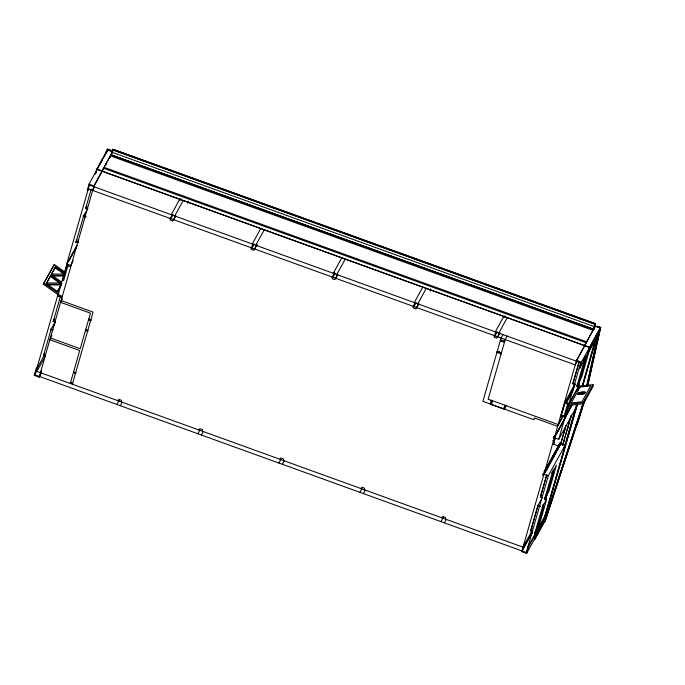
<?xml version="1.0" encoding="UTF-8"?>
<svg xmlns="http://www.w3.org/2000/svg" width="685" height="685" viewBox="0 0 685 685"><rect width="100%" height="100%" fill="white"/><g stroke="black" fill="none" stroke-linecap="round" stroke-linejoin="round"><path stroke-width="1.03" d="M106.8 152.233L107.494 149.124L111.064 150.417L107.605 149.321L105.755 152.918L107.494 149.124M187.776 203.368L188.229 201.313M430.12 291.065L430.565 288.924M594.768 343.836L595.719 339.666M582.498 386.237L596.584 336.498M596.678 336.532L595.976 339.212M586.634 386.109L598.827 331.18L600.505 327.524L597.166 326.163L600.736 327.447L587.85 385.492M544.155 521.987L545.097 520.883L577.181 423.587L576.239 424.691L544.327 522.047L582.849 403.987M586.805 386.177L599.007 331.24L600.736 327.447M577.249 424.041L576.273 425.179L582.164 407.917L583.457 402.121M587.285 385.629L588.201 381.502M588.663 379.447L589.579 375.32M590.033 373.265L590.949 369.138M592.319 362.956L591.403 367.083L592.414 362.999M592.782 360.901L593.698 356.782M594.152 354.719L595.068 350.6M595.522 348.537L596.438 344.418L595.625 348.571M596.9 342.354L597.817 338.236M598.27 336.172L599.187 332.054M587.387 385.664L588.295 381.536M588.757 379.481L589.674 375.354M590.128 373.299L591.044 369.172M592.876 360.935L593.792 356.817M594.246 354.753L595.162 350.634M596.995 342.389L597.911 338.27M598.365 336.207L599.281 332.088M599.743 330.024L600.197 327.961L589.502 347.415L587.833 353.246L589.725 347.329L600.394 327.909L594.597 325.82M587.61 385.569L600.274 328.56M584.356 401.23L545.303 520.908L544.327 522.047M584.81 400.186L577.464 424.058L576.453 425.248M41.203 373.436L39.139 377.187L34.25 375.414L36.048 369.147L38.103 365.396M98.332 167.268L89.059 184.145L87.26 190.413L87.791 190.601L88.819 188.726M58.619 294.113L57.591 295.971L34.986 374.858L526.303 552.478L527.33 550.603M71.129 265.549L66.762 263.965L89.367 185.087L580.674 362.707L558.72 439.333L554.268 437.724L572.352 404.544M63.397 277.279L66.582 266.148M67.883 265.78L63.662 280.507L62.352 280.037L63.38 278.161M60.366 296.656L53.165 321.787L53.721 320.34M91.054 189.574L85.591 208.651L86.147 207.204M95.386 174.127L96.816 169.144L107.494 149.724L112.648 151.59M43.994 354.299L43.438 355.746L51.486 328.158L51.229 329.057L53.147 329.759M95.831 173.245L96.945 169.358L107.648 149.895M61.41 297.35L61.77 296.074L58.131 294.755L43.292 284.155L54.329 264.487L65.049 272.142M39.139 377.187L93.948 185.909L112.1 152.669M54.269 325.461L55.134 322.438M99.599 170.231L587.062 346.473M106.92 151.719L107.494 149.724M101.928 171.156L112.143 152.515M110.028 157.387L110.516 155.855M110.953 154.973L113.076 149.253L595.65 323.714L594.537 327.627M112.237 152.181L113.076 149.253M112.417 152.164L113.188 149.458L595.436 323.8L594.4 327.413M70.29 383.472L79.725 350.532L49.868 339.743L50.878 337.893M71.574 383.078L72.31 383.343M74.502 372.863L75.239 373.128M86.73 330.196L87.466 330.461M75.692 372.657L87.534 331.334M87.783 330.572L90.66 320.443M90.848 319.767L93.049 312.103L61.093 300.552L62.112 298.711M72.559 384.294C74.023 382.487 66.856 382.247 72.747 383.617M87.903 330.727C82.012 329.357 89.178 329.596 87.714 331.403L85.445 330.581M90.831 320.511L88.562 319.69L90.831 320.511L91.028 319.835L88.759 319.013M498.235 351.773L500.581 352.621M501.334 340.95L503.68 341.798M492.395 400.571L491.265 404.424L503.835 408.962L504.913 405.212M562.351 443.863L560.809 443.306L543.547 475.142L542.845 474.885M536.398 535.601L526.611 553.42L521.722 551.648L576.53 360.378L593.535 329.442L595.325 324.39L112.742 149.921M560.604 416.968L565.159 402.052L569.175 403.499L565.219 417.328L561.203 415.872L560.339 416.874M561.203 415.872L565.159 402.052M558.412 446.003L553.48 444.214L555.235 438.075M561.991 416.155L562.205 415.41L562.813 415.624M562.599 416.377L562.899 415.324L564.209 415.804M532.382 531.517L530.635 530.892L537.871 505.65L542.366 497.473M542.118 497.567L540.371 496.933L546.733 474.722M575.409 384.739L572.788 383.797L579.15 361.586M530.943 530.344L538.17 505.102L539.917 505.735M540.962 495.375L546.741 475.185M573.088 383.249L579.167 362.048M529.428 537.888L532.476 532.339M530.336 535.61L531.414 531.86L523.006 547.144L36.065 371.099M531.372 534.094L531.8 532.587M564.705 418.449L568.576 404.595L579.279 385.124L578.243 389.106M526.303 552.478L548.257 475.852L564.945 445.498L562.984 444.462M574.441 385.552L575.006 383.574L564.56 403.14M526.611 553.42L528.4 547.152L545.414 516.216L544.883 516.028M580.64 365.413L579.099 368.222L579.621 368.41L581.419 362.151L589.665 347.149M544.284 472.119L560.03 443.015L559.748 443.991L560.621 444.308L565.262 428.116M543.839 506.164L535.79 533.743L534.745 533.367L542.794 505.778L543.839 506.164L536.09 533.204M544.472 499.416L552.521 471.828L553.574 472.205L545.525 499.793L544.472 499.416L545.037 497.969M584.947 358.692L585.992 359.068L577.943 386.648L576.898 386.272L585.512 356.311M535.302 531.92L534.745 533.367M542.537 506.686L543.342 504.22M552.264 472.727L552.521 471.828M560.553 444.205L565.904 425.496M576.898 386.272L577.455 384.824M584.69 359.591L585.23 357.031M593.45 329.142L595.436 323.8M542.76 506.523L543.342 504.511M552.487 472.573L553.36 469.542M584.913 359.428L585.778 356.405L584.476 358.769M545.525 499.793L553.574 472.205M577.943 386.648L585.992 359.068M595.197 326.197L584.519 345.617L589.725 347.329M546.93 514.512L536.261 533.923L534.548 539.908L545.217 520.489L546.758 514.444L536.081 533.863L534.411 539.694L544.626 521.114M577.643 390.433L579.279 385.124M535.002 532.468L539.497 524.29L546.733 499.048L542.237 507.234M562.565 445.396L571.281 415.127M562.633 445.421L571.316 415.41M562.959 444.83L563.841 441.765M567.36 429.478L567.942 427.431M563.798 449.232L576.582 404.886M544.096 518.785L576.967 404.056M582.096 386.169L595.376 339.597M543.625 521.413L577.498 403.696M543.616 522.484L577.652 403.474M582.601 386.272L597.14 335.684M544.986 520.257L546.758 514.444M599.623 329.939L600.18 328.004L594.537 325.949M600.111 328.911L598.51 333.826M545.08 520.292L582.986 404.107M583.081 404.141L580.966 411.171M544.926 516.139L548.317 505.932M112.922 149.981L111.201 154.793L593.63 329.202M99.368 165.393L102.459 159.768M103.486 157.892L107.742 149.929M112.956 149.887L113.188 149.458M93.734 186.662L103.007 169.786M105.584 165.102L106.62 163.227M109.711 157.601L110.739 155.726M92.655 190.421L94.633 186.825M43.292 284.155L54.329 264.487M86.841 205.928L85.848 207.752L87.594 208.377M46.178 283.607L50.724 275.635L61.941 283.65M51.572 273.794L55.613 266.739L65.075 273.495M55.613 266.739L46.357 283.581L57.574 291.596L61.093 285.208M87.843 208.283L83.347 216.469L85.094 217.094M77.114 239.887L76.112 241.702L78.732 242.653M66.762 263.965L76.985 245.367M77.165 245.435L66.942 264.033L57.771 296.031L58.79 294.173M69.151 260.617L70.178 258.742M71.214 256.866L72.242 254.991M73.269 253.116L74.305 251.241M75.333 249.366L76.369 247.49M73.132 260.694L70.212 266.628L66.573 265.309M57.36 291.57L58.396 289.704M59.938 286.895L60.965 285.02M57.549 291.348L61.059 284.96L47.753 284.9M62.104 299.593L60.58 302.359L90.437 313.148L80.239 348.733L50.382 337.936L51.906 335.171M54.423 319.073L53.421 320.888L55.168 321.522M54.92 322.335L50.93 329.605L52.676 330.238M44.696 353.023L43.694 354.847L45.441 355.472M44.816 354.342L36.57 369.343L36.048 369.147M34.25 375.414L35.278 373.539M36.536 372.041L45.296 356.106M40.432 372.674L41.417 370.876M39.353 376.433L41.417 372.683M73.458 372.486L75.727 373.308L75.872 372.717L73.603 371.904M75.504 373.334L72.627 383.463M171.25 214.688L179.658 199.403M179.838 200.448L180.866 198.573M172.149 214.85L170.18 218.446L170.18 220.108L172.8 221.05L175.643 216.109M170.676 219.209L173.151 214.713M174.744 215.955L183.152 200.662M173.296 220.15L175.771 215.655M116.878 404.458L119.344 399.963M120.363 405.717L122.341 402.121M252.268 243.98L260.668 228.687M253.167 244.134L251.19 247.73L251.19 249.391L253.81 250.342L257.149 244.502M251.686 248.492L254.161 243.997M255.753 245.239L264.162 229.954M254.306 249.443L256.781 244.947M197.888 433.742L199.866 430.146M201.381 435.009L203.359 431.413M333.278 273.264L341.678 257.98M334.674 272.527L332.199 277.023L332.208 278.684L334.828 279.626L337.671 274.685M332.696 277.785L335.171 273.289M336.772 274.531L345.171 259.238M335.316 278.726L337.791 274.231M278.898 463.034L280.876 459.438M282.391 464.293L284.369 460.697M414.288 302.556L422.688 287.272M415.187 302.71L413.209 306.306L413.218 307.967L415.838 308.918L418.681 303.977M413.714 307.068L416.18 302.573M417.781 303.815L426.181 288.531M416.334 308.019L418.8 303.524M359.908 492.327L361.885 488.722M363.401 493.585L365.379 489.989M495.298 331.84L503.706 316.556M503.886 317.6L504.913 315.734M496.197 332.002L494.228 335.599L494.228 337.26L496.848 338.202L499.69 333.261M494.724 336.361L497.199 331.865M498.791 333.107L507.2 317.814M497.344 337.303L499.81 332.807M503.013 334.46L501.035 338.065L482.908 401.316L490.237 403.97M500.247 340.556L504.562 342.226M507.2 335.975L505.222 339.572L488.131 399.227L491.273 400.365M440.917 521.61L443.392 517.115M444.411 522.869L446.389 519.273M595.65 323.714L595.368 324.236L112.785 149.767M593.989 328.68L595.034 326.711M576.308 361.132L584.716 345.848M577.215 361.286L575.237 364.891L88.288 188.837M583.218 360.721L584.254 358.846M593.527 341.978L594.554 340.102M587.833 353.246L597.491 335.676M579.621 368.41L598.176 334.819M584.887 359.223L588.886 351.953L581.651 377.195L577.155 385.372M572.788 383.797L573.79 381.973M574.535 386.708L565.947 402.335L565.733 403.088L566.341 403.302M573.131 390.604L566.563 402.557L566.255 403.611L567.565 404.082M568.036 405.991L579.373 385.15M562.608 416.42L558.147 424.537L505.941 405.666M563.079 416.42L557.624 426.344L534.394 417.944L533.88 419.742L504.905 409.27M565.236 413.928L570.04 405.349M571.838 404.921L565.433 416.574L564.123 416.103L567.651 403.782L568.961 404.253M564.62 418.415L572.292 404.458M578.679 392.796L577.84 394.449L584.545 393.652C588.543 390.304 577.601 391.649 577.84 394.449L584.545 393.652M565.604 417.105L554.268 437.724L565.69 417.131M578.482 394.038L579.022 393.053L584.716 392.462M579.048 393.13C575.468 396.255 594.143 390.981 577.986 394.175M553.48 444.214L554.507 442.347M575.486 408.688L558.72 439.333M584.177 393.447L584.699 392.385L584.211 393.515M544.053 472.076L560.03 443.015M544.138 472.111L560.116 443.049M583.175 402.48L569.012 404.159L569.389 405.374L583.551 403.696L583.175 402.48L592.979 384.653L578.816 386.331L579.193 387.539M543.89 474.268L560.895 443.332M545.157 472.436L556.494 451.809M557.53 449.934L560.621 444.308M583.551 403.696L593.356 385.86L592.979 384.653M563.079 444.12L562.83 444.736M551.964 473.275L556.46 465.098L549.233 490.332L544.738 498.509M540.371 496.933L541.373 495.118M530.635 530.892L532.142 528.161M521.936 550.903L532.759 531.209M531.466 533.855L531.911 533.033M521.722 551.648L532.545 531.962M544.977 516.045L527.878 546.964L528.4 547.152M544.738 516.558L545.568 515.043M539.489 529.985L540.525 528.109M541.552 526.234L542.58 524.359M117.948 400.699L118.813 399.355L121.433 400.305L121.442 401.967M198.958 429.992L199.832 428.647L202.452 429.589L202.452 431.25M279.977 459.275L280.841 457.931L283.462 458.881L283.47 460.543M360.986 488.568L361.851 487.223L364.471 488.165L364.48 489.826M441.996 517.851L442.861 516.507L445.481 517.458L445.49 519.119M51.623 275.995L52.154 275.327L64.433 275.387M46.726 284.892L47.265 284.224L61.59 284.292M58.131 294.755L58.859 293.839L44.02 283.239M577.395 423.613L576.239 424.691M584.742 392.539L579.022 393.053M580.092 393.344L581.985 393.121M51.606 274.043L64.912 274.103M52.642 276.004L63.902 276.055M46.708 282.939L61.042 283.008M107.622 149.938L112.605 151.745M111.758 152.173L594.357 326.642M110.568 154.664L594.015 329.451M110.525 154.819L593.972 329.596M110.456 155.889L593.039 330.35M104.137 167.38L586.72 341.849M103.632 168.287L586.214 342.757M96.816 169.144L101.971 171.01M96.945 169.358L589.502 347.415M584.647 359.231L585.692 359.608M89.059 184.145L93.948 185.909M576.53 360.378L581.419 362.151M500.452 339.751L504.819 341.327M496.839 352.373L501.197 353.948M577.198 385.724L578.243 386.109M86.267 216.871L83.647 215.921L83.904 215.022L75.855 242.601L76.412 241.154L78.159 241.788M492.164 401.376L491.582 403.388M504.734 405.914L504.151 407.935M554.636 436.782L553.763 436.465L553.48 437.441M553.822 436.576L554.525 436.825M553.386 437.801L555.509 438.648M553.326 438.126L555.338 438.854M552.641 440.746L554.653 441.474M560.672 443.752L562.856 444.539M552.221 472.376L553.274 472.753M57.591 295.971L61.958 297.547M543.102 473.986L542.743 474.928L543.607 475.244M543.804 474.243L548.257 475.852M542.494 506.326L543.539 506.703M537.871 505.65L540.491 506.6M544.746 516.284L545.269 516.473M537.759 523.657L539.497 524.29M55.083 267.407L64.536 274.163M54.886 267.655L59.201 270.738M60.931 271.971L64.381 274.437M51.247 274.676L61.607 282.083M50.193 276.303L59.646 283.059M491.291 400.288L490.22 404.039L504.888 409.347L505.958 405.589L491.291 400.288M497.147 351.379L501.506 352.955L497.147 351.379M580.041 387.034L571.239 403.045L581.95 401.778L590.753 385.766L580.041 387.034M576.736 404.621L576.41 405.203L576.736 404.621"/></g></svg>
